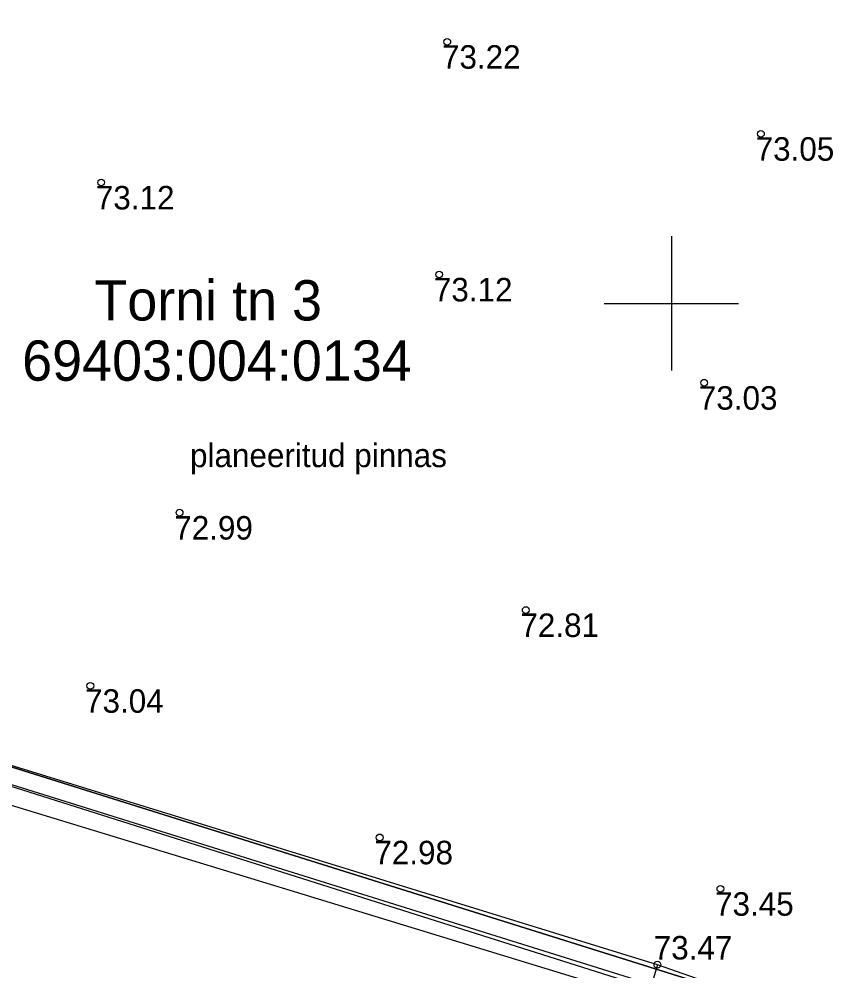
# Model space of a CAD drawing. Extents: x 640815 to 641001, y 6454682 to 6454942.
# Drawn here: x 640880.57 to 640904.6, y 6454880.12 to 6454908.47 of the extents above; entities that cross this region are included whole.
import ezdxf

# ---------------------------------------------------------------- set-up
doc = ezdxf.new("R2010")
doc.units = 0
for name, color, linetype in [('AED', 7, 'Continuous'), ('HALJASTUS', 7, 'Continuous'), ('KORGUS-EH2000', 7, 'Continuous'), ('MOOTPIIR', 7, 'Continuous'), ('PIIR', 7, 'Continuous'), ('VORK', 7, 'Continuous')]:
    doc.layers.add(name, color=color, linetype=linetype)

msp = doc.modelspace()

# ---------------------------------------------------------------- linework, layer by layer
at = {"layer": 'AED'}
for points in [[(640899.58, 6454880.31), (640878.17, 6454886.91), (640866.23, 6454890.56), (640863.462, 6454882.155)], [(640904.37, 6454878.63), (640899.58, 6454880.31), (640898.54, 6454876.86)]]:
    msp.add_lwpolyline(points, dxfattribs=at)
at = {"layer": 'HALJASTUS'}
for points in [[(640864.073, 6454881.844), (640866.741, 6454889.924), (640898.537, 6454879.857), (640897.444, 6454875.847)], [(640864.603, 6454882.064), (640866.949, 6454889.142), (640888.632, 6454882.527), (640898.278, 6454879.584), (640897.1, 6454875.722)]]:
    msp.add_lwpolyline(points, dxfattribs=at)
at = {"layer": 'KORGUS-EH2000'}
for centre in [(640893.323, 6454907.792), (640902.665, 6454905.053), (640883.015, 6454903.602), (640893.082, 6454900.862), (640900.974, 6454897.639), (640885.351, 6454893.771), (640895.659, 6454890.87), (640882.693, 6454888.614), (640891.31, 6454884.101), (640901.457, 6454882.57), (640899.58, 6454880.31)]:
    msp.add_circle(centre, 0.1, dxfattribs=at)
at = {"layer": 'MOOTPIIR'}
msp.add_lwpolyline([(640865.565, 6454890.291), (640905.093, 6454877.939), (640914.574, 6454908.278), (640875.271, 6454920.016)], close=True, dxfattribs=at)
at = {"layer": 'PIIR'}
for points in [[(640913.7, 6454907.27), (640904.55, 6454878.61), (640866.24, 6454890.62), (640875.6, 6454919.26)], [(640904.55, 6454878.61), (640895.26, 6454850.07), (640856.91, 6454862.08), (640863.83, 6454883.21), (640866.24, 6454890.62)]]:
    msp.add_lwpolyline(points, close=True, dxfattribs=at)
at = {"layer": 'VORK'}
for p, q in [((640900, 6454902), (640900, 6454898)), ((640898, 6454900), (640902, 6454900))]:
    msp.add_line(p, q, dxfattribs=at)

# ---------------------------------------------------------------- texts
at = {"layer": 'HALJASTUS'}
msp.add_text('planeeritud pinnas', height=0.7, dxfattribs=at).set_placement((640885.662, 6454895.126))
at = {"layer": 'KORGUS-EH2000'}
for s, p in [(' 73.22', (640892.905, 6454906.991)), (' 73.05', (640902.246, 6454904.251)), (' 73.12', (640882.597, 6454902.8)), (' 73.12', (640892.663, 6454900.061)), (' 73.03', (640900.555, 6454896.837)), (' 72.99', (640884.932, 6454892.969)), (' 72.81', (640895.24, 6454890.068)), (' 73.04', (640882.275, 6454887.812)), (' 72.98', (640890.891, 6454883.299)), (' 73.45', (640901.038, 6454881.768)), (' 73.47', (640899.211, 6454880.464))]:
    msp.add_text(s, height=0.7, dxfattribs=at).set_placement(p)
at = {"layer": 'PIIR'}
for s, p in [('Torni tn 3', (640882.813, 6454899.493)), ('69403:004:0134', (640880.663, 6454897.699))]:
    msp.add_text(s, height=1.2, dxfattribs=at).set_placement(p)

doc.saveas('drawing.dxf')
